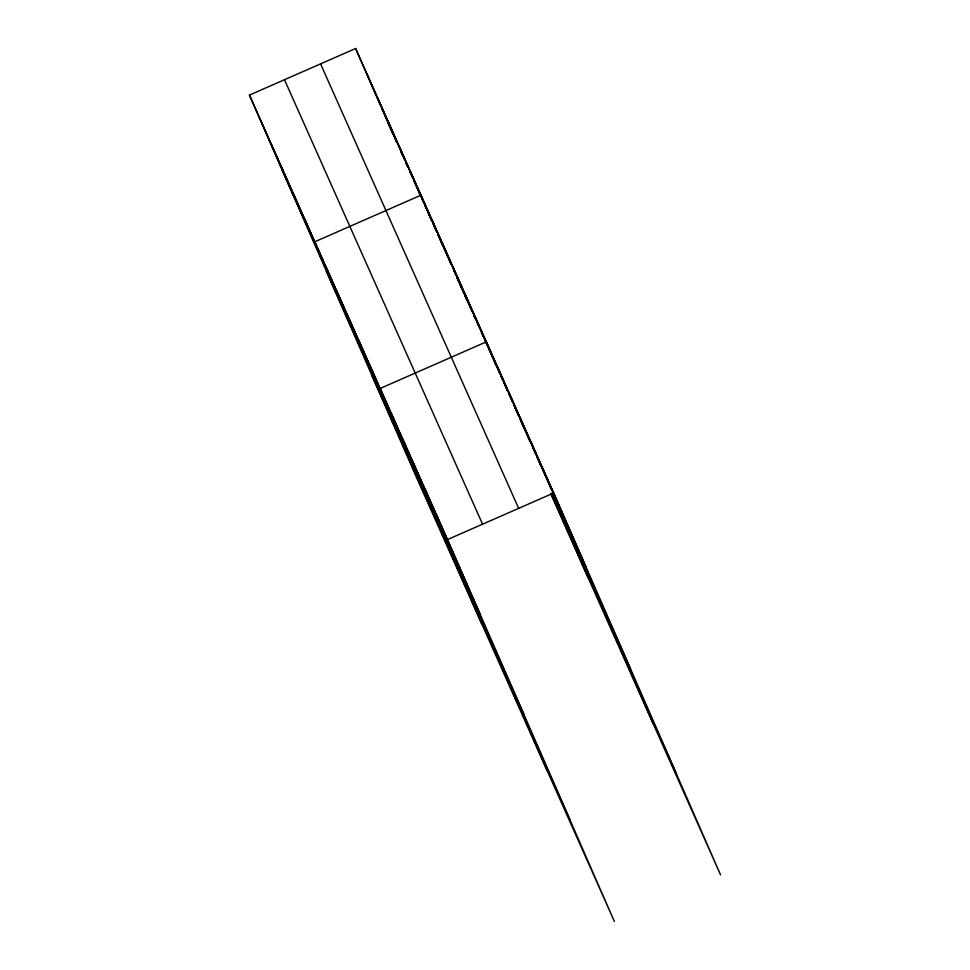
<?xml version="1.0" encoding="UTF-8"?>
<svg xmlns="http://www.w3.org/2000/svg" width="970" height="970" viewBox="0 0 970 970"><rect width="100%" height="100%" fill="white"/><g stroke="black" fill="none" stroke-linecap="round" stroke-linejoin="round"><path stroke-width="1.45" d="M249.435 95.096L447.522 539.575L614.386 921.5L416.3 477.022L249.435 95.096L355.614 48.5L553.7 492.978L720.564 874.904L550.924 494.263M447.522 539.575L553.7 492.978M388.194 123.069L396.669 142.081L366.514 72.944M400.901 151.587L402.72 155.661M405.751 162.451L407.558 166.525M409.983 171.957L412.408 177.389M413.608 180.105L420.871 196.401L413.632 179.838M421.477 197.759L423.902 203.191M425.115 205.907L426.933 209.981M428.134 212.697L431.771 220.845L399.191 146.288M432.984 223.561L436.609 231.709M437.822 234.425L448.116 257.523M449.328 260.239L451.135 264.313M455.985 275.177L453.56 269.745L455.961 275.225M457.197 277.893L464.46 294.189L431.88 219.62M465.054 295.547L472.317 311.843M476.561 321.349L478.38 325.423M481.399 332.213L483.218 336.287M484.43 339.003L488.055 347.151M489.268 349.867L496.531 366.163L489.292 349.576M497.137 367.521L499.562 372.953M500.775 375.669L502.581 379.743M503.794 382.459L507.431 390.619L475.458 317.408M508.644 393.335L512.269 401.483M513.482 404.199L518.926 416.421L513.494 403.993M521.29 421.72L527.789 436.306M531.924 445.582L535.464 453.536M536.653 456.191L541.381 466.788L532.93 447.461M541.963 468.122L552.015 490.65L548.377 482.308M552.597 491.972L586.28 567.535M552.342 493.403L630.585 668.973M551.396 493.33L676.248 773.478M320.573 63.874L518.659 508.353M284.477 79.722L482.563 524.188M282.015 169.665L480.101 614.131M326.332 271.091L524.418 715.569M371.983 375.596L570.069 820.074M542.472 467.782L575.052 542.351M531.245 442.599L563.825 517.168M520.029 417.415L547.177 479.556M508.801 392.219L531.73 444.696M497.574 367.036L527.741 436.076M512.293 401.228L486.346 341.852L380.179 388.449L547.031 770.374M519.532 417.791L523.715 427.382M527.91 436.973L529.705 441.095M552.463 493.172L653.21 723.778M464.557 292.964L488.092 346.811M453.669 268.508L480.211 329.266M481.423 332.031L483.23 336.178M484.43 338.942L486.249 343.077M442.769 244.064L472.329 311.734M451.147 264.216L420.98 195.176L314.813 241.772L481.666 623.698M457.149 277.966L458.955 282.076M460.144 284.816L463.745 293.049M464.933 295.789L466.74 299.9M551.312 493.5L587.844 577.101M410.092 170.732L436.633 231.49M437.834 234.243L442.659 245.301M388.303 121.832L412.432 177.073M377.403 97.388L404.551 159.529M405.763 162.293L407.57 166.44M355.614 48.5L380.349 105.112M381.562 107.876L392.983 134.03M436.294 514.379L468.874 588.948M425.078 489.195L457.646 563.764M413.85 464.012L446.43 538.58M402.623 438.828L435.203 513.385M391.395 413.632L423.975 488.201M369.279 364.005L401.859 438.573M358.391 339.561L390.958 414.117M347.49 315.117L380.07 389.673M336.602 290.66L369.17 365.229M325.702 266.216L358.282 340.785M303.913 217.328L336.493 291.897M293.013 192.885L325.593 267.441M282.125 168.44L314.704 242.997M271.224 143.984L303.804 218.553M260.336 119.54L292.916 194.109M475.349 318.633L474.136 315.917L475.349 318.633"/></g></svg>
